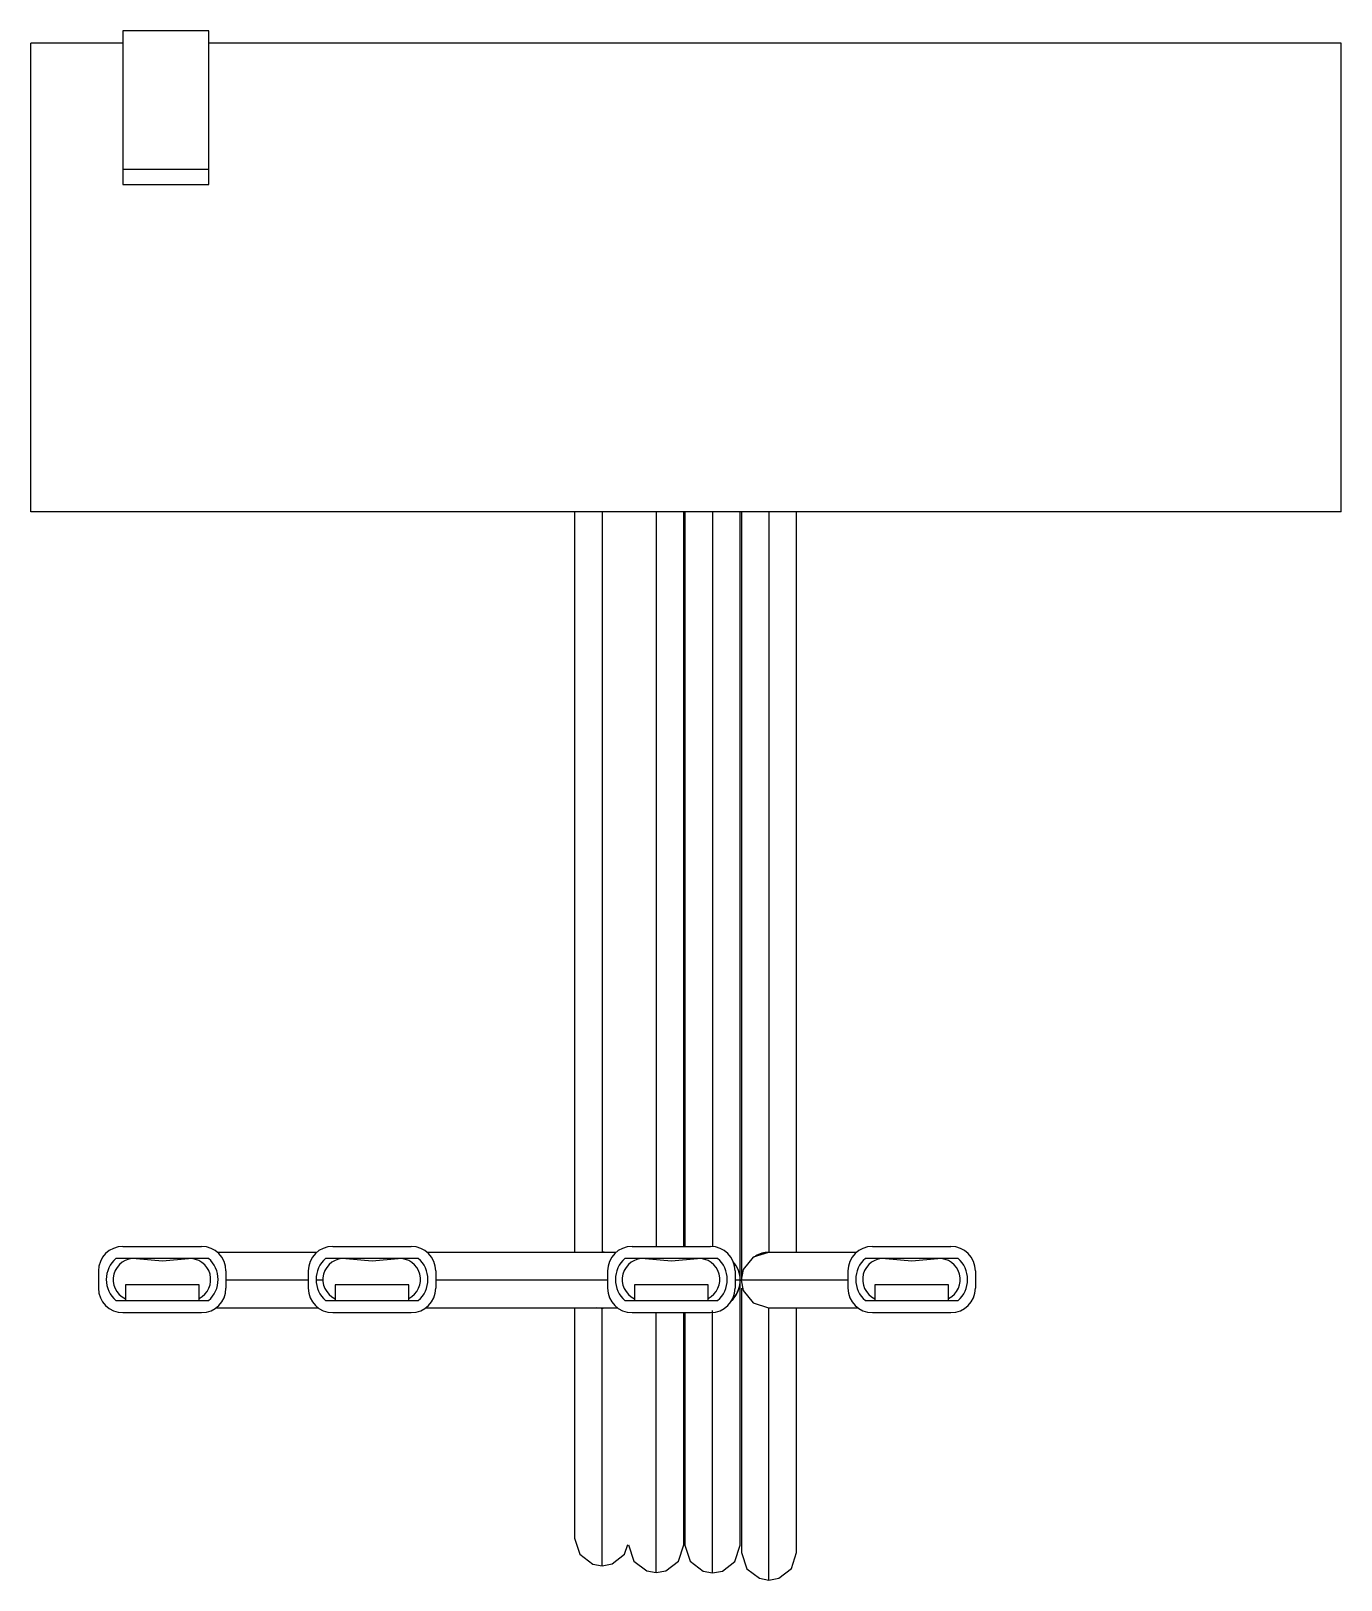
# Model space of a CAD drawing. Header units: millimetres. Extents: x 7.4 to 60.8, y 15.2 to 78.3.
import ezdxf

# ---------------------------------------------------------------- set-up
doc = ezdxf.new("R2010")
doc.units = ezdxf.units.MM
doc.header["$LTSCALE"] = 6.129065
doc.layers.get('0').update_dxf_attribs({"linetype": 'CONTINUOUS'})

msp = doc.modelspace()

# ---------------------------------------------------------------- linework, layer by layer
at = {"color": 7}
for p, q in [((11.154, 78.284), (11.154, 72.034)), ((14.654, 78.284), (11.154, 78.284)), ((14.654, 72.034), (14.654, 78.284)), ((7.404, 58.684), (7.404, 77.784)), ((11.154, 77.784), (7.404, 77.784)), ((60.804, 77.784), (14.654, 77.784)), ((60.804, 58.684), (60.804, 77.784)), ((14.654, 72.644), (11.154, 72.644)), ((11.154, 72.034), (14.654, 72.034)), ((60.804, 58.684), (7.404, 58.684)), ((29.562, 58.684), (29.562, 28.502)), ((30.687, 58.684), (30.687, 28.489)), ((32.887, 58.684), (32.887, 28.752)), ((34.012, 28.752), (34.012, 58.684)), ((34.062, 58.684), (34.062, 28.752)), ((35.187, 58.684), (35.187, 28.752)), ((36.312, 27.35), (36.312, 58.684)), ((36.362, 58.684), (36.362, 27.445)), ((37.487, 58.684), (37.487, 28.509)), ((38.612, 28.502), (38.612, 58.684)), ((11.154, 28.752), (14.354, 28.752)), ((19.049, 28.502), (15.01, 28.502)), ((19.704, 28.752), (22.904, 28.752)), ((31.249, 28.502), (23.56, 28.502)), ((30.687, 28.521), (30.58, 28.502)), ((30.686, 28.502), (30.684, 28.502)), ((30.773, 28.518), (30.687, 28.521)), ((30.847, 28.502), (30.773, 28.518)), ((31.905, 28.752), (35.105, 28.752)), ((37.47, 28.509), (37.368, 28.503)), ((37.487, 28.509), (37.47, 28.509)), ((41.049, 28.502), (37.474, 28.502)), ((37.482, 28.509), (37.487, 28.509)), ((37.549, 28.507), (37.497, 28.509)), ((37.583, 28.502), (37.549, 28.507)), ((41.704, 28.752), (44.904, 28.752)), ((14.642, 28.262), (10.866, 28.262)), ((11.689, 28.258), (12.759, 28.166)), ((12.759, 28.166), (13.819, 28.258)), ((23.192, 28.262), (19.416, 28.262)), ((20.239, 28.258), (21.309, 28.166)), ((21.309, 28.166), (22.369, 28.258)), ((35.393, 28.262), (31.616, 28.262)), ((32.44, 28.258), (33.51, 28.166)), ((33.51, 28.166), (34.57, 28.258)), ((45.193, 28.262), (41.416, 28.262)), ((42.239, 28.258), (43.309, 28.166)), ((43.309, 28.166), (44.369, 28.258)), ((10.154, 27.752), (10.154, 27.052)), ((11.254, 27.192), (11.254, 26.542)), ((14.254, 27.192), (11.254, 27.192)), ((14.254, 26.542), (14.254, 27.192)), ((15.354, 27.752), (15.354, 27.052)), ((18.704, 27.377), (15.354, 27.377)), ((18.704, 27.752), (18.704, 27.052)), ((19.304, 27.377), (19.024, 27.377)), ((22.804, 27.192), (19.804, 27.192)), ((19.804, 27.192), (19.804, 26.542)), ((22.804, 26.542), (22.804, 27.192)), ((23.904, 27.752), (23.904, 27.052)), ((30.905, 27.377), (23.904, 27.377)), ((30.905, 27.752), (30.905, 27.052)), ((35.005, 27.192), (32.005, 27.192)), ((32.005, 27.192), (32.005, 26.542)), ((35.005, 26.542), (35.005, 27.192)), ((36.105, 27.752), (36.105, 27.052)), ((36.312, 27.377), (36.105, 27.377)), ((36.312, 27.349), (36.312, 27.361)), ((36.312, 16.574), (36.312, 27.342)), ((40.704, 27.377), (36.349, 27.378)), ((40.704, 27.752), (40.704, 27.052)), ((44.804, 27.192), (41.804, 27.192)), ((41.804, 27.192), (41.804, 26.542)), ((44.804, 26.542), (44.804, 27.192)), ((45.904, 27.752), (45.904, 27.052)), ((10.866, 26.542), (14.642, 26.542)), ((19.416, 26.542), (23.192, 26.542)), ((31.616, 26.542), (35.393, 26.542)), ((36.362, 27.055), (36.362, 16.282)), ((41.416, 26.542), (45.193, 26.542)), ((11.154, 26.052), (14.354, 26.052)), ((14.94, 26.252), (19.119, 26.252)), ((19.704, 26.052), (22.904, 26.052)), ((23.49, 26.252), (31.319, 26.252)), ((29.562, 26.252), (29.562, 16.862)), ((30.46, 26.262), (30.687, 26.239)), ((30.646, 26.252), (30.687, 26.252)), ((30.687, 26.239), (30.84, 26.252)), ((30.687, 15.737), (30.687, 26.239)), ((31.905, 26.052), (35.105, 26.052)), ((32.887, 15.465), (32.887, 26.052)), ((34.012, 16.59), (34.012, 26.052)), ((34.062, 26.052), (34.062, 16.574)), ((35.187, 15.449), (35.187, 26.135)), ((37.474, 26.252), (41.119, 26.252)), ((37.487, 15.157), (37.487, 26.252)), ((38.612, 16.282), (38.612, 26.252)), ((41.704, 26.052), (44.904, 26.052)), ((36.101, 15.918), (36.312, 16.574))]:
    msp.add_line(p, q, dxfattribs=at)
for points in [[(37.474, 28.502), (36.844, 28.308), (36.435, 27.807), (36.349, 27.378)], [(37.368, 28.503), (37.071, 28.429), (36.868, 28.316)], [(36.285, 27.104), (36.308, 27.253), (36.312, 27.315), (36.312, 27.329), (36.312, 27.337), (36.312, 27.349)], [(36.349, 27.378), (36.432, 26.954), (36.839, 26.448), (37.474, 26.252)], [(35.923, 26.504), (36.028, 26.601), (36.149, 26.765), (36.234, 26.935), (36.285, 27.104)], [(29.562, 16.862), (29.772, 16.208), (30.304, 15.804), (30.687, 15.737)], [(30.687, 15.737), (31.09, 15.812), (31.601, 16.206), (31.728, 16.601)], [(31.762, 16.59), (31.984, 15.921), (32.506, 15.531), (32.887, 15.465)], [(32.887, 15.465), (33.284, 15.537), (33.798, 15.93), (34.012, 16.59)], [(34.062, 16.574), (34.273, 15.919), (34.805, 15.516), (35.187, 15.449)], [(35.187, 15.449), (35.589, 15.524), (36.101, 15.918)], [(36.362, 16.282), (36.58, 15.617), (37.1, 15.226), (37.487, 15.157)], [(37.487, 15.157), (37.891, 15.231), (38.401, 15.626), (38.612, 16.282)]]:
    msp.add_lwpolyline(points, dxfattribs=at)
for centre, radius, start, end in [((11.154, 27.752), 1, 90.00009, 180), ((14.354, 27.752), 1, 0, 90), ((19.704, 27.752), 1, 90.00009, 180), ((22.904, 27.752), 1, 0, 90), ((31.905, 27.752), 1, 90.00009, 180), ((35.105, 27.752), 1, 0, 90), ((37.487, 27.384), 1.125, 90.28825, 119.63696), ((37.487, 27.384), 1.125, 88.93368, 90), ((41.704, 27.752), 1, 90.00009, 180), ((44.904, 27.752), 1, 0, 90), ((11.614, 27.402), 1.14, 131.02825, 228.97175), ((11.614, 27.402), 0.86, 85, 245.25348), ((13.872, 27.4), 0.86, 296.36594, 93.53497), ((13.894, 27.402), 1.14, 311.02825, 48.97175), ((20.164, 27.402), 1.14, 131.02825, 228.97175), ((20.164, 27.402), 0.86, 85, 245.25348), ((22.422, 27.4), 0.86, 296.36594, 93.53497), ((22.444, 27.402), 1.14, 311.02825, 48.97175), ((32.365, 27.402), 1.14, 131.02825, 228.97175), ((32.365, 27.402), 0.86, 85, 245.25348), ((34.623, 27.4), 0.86, 296.36594, 93.53497), ((34.645, 27.402), 1.14, 311.02825, 48.97175), ((35.187, 27.379), 1.125, 359.91404, 41.33904), ((42.164, 27.402), 1.14, 131.02825, 228.97175), ((42.164, 27.402), 0.86, 85, 245.25348), ((44.423, 27.4), 0.86, 296.36594, 93.53497), ((44.444, 27.402), 1.14, 311.02825, 48.97175), ((35.187, 27.377), 1.125, 319.72089, 0.05157), ((11.154, 27.052), 1, 180, 270), ((14.354, 27.052), 1, 270, 360), ((19.704, 27.052), 1, 180, 270), ((22.904, 27.052), 1, 270, 360), ((31.905, 27.052), 1, 180, 270), ((35.105, 27.052), 1, 270, 360), ((41.704, 27.052), 1, 180, 270), ((44.904, 27.052), 1, 270, 360), ((30.687, 27.364), 1.125, 268.19563, 271.75608)]:
    msp.add_arc(centre, radius, start, end, dxfattribs=at)

doc.saveas('drawing.dxf')
